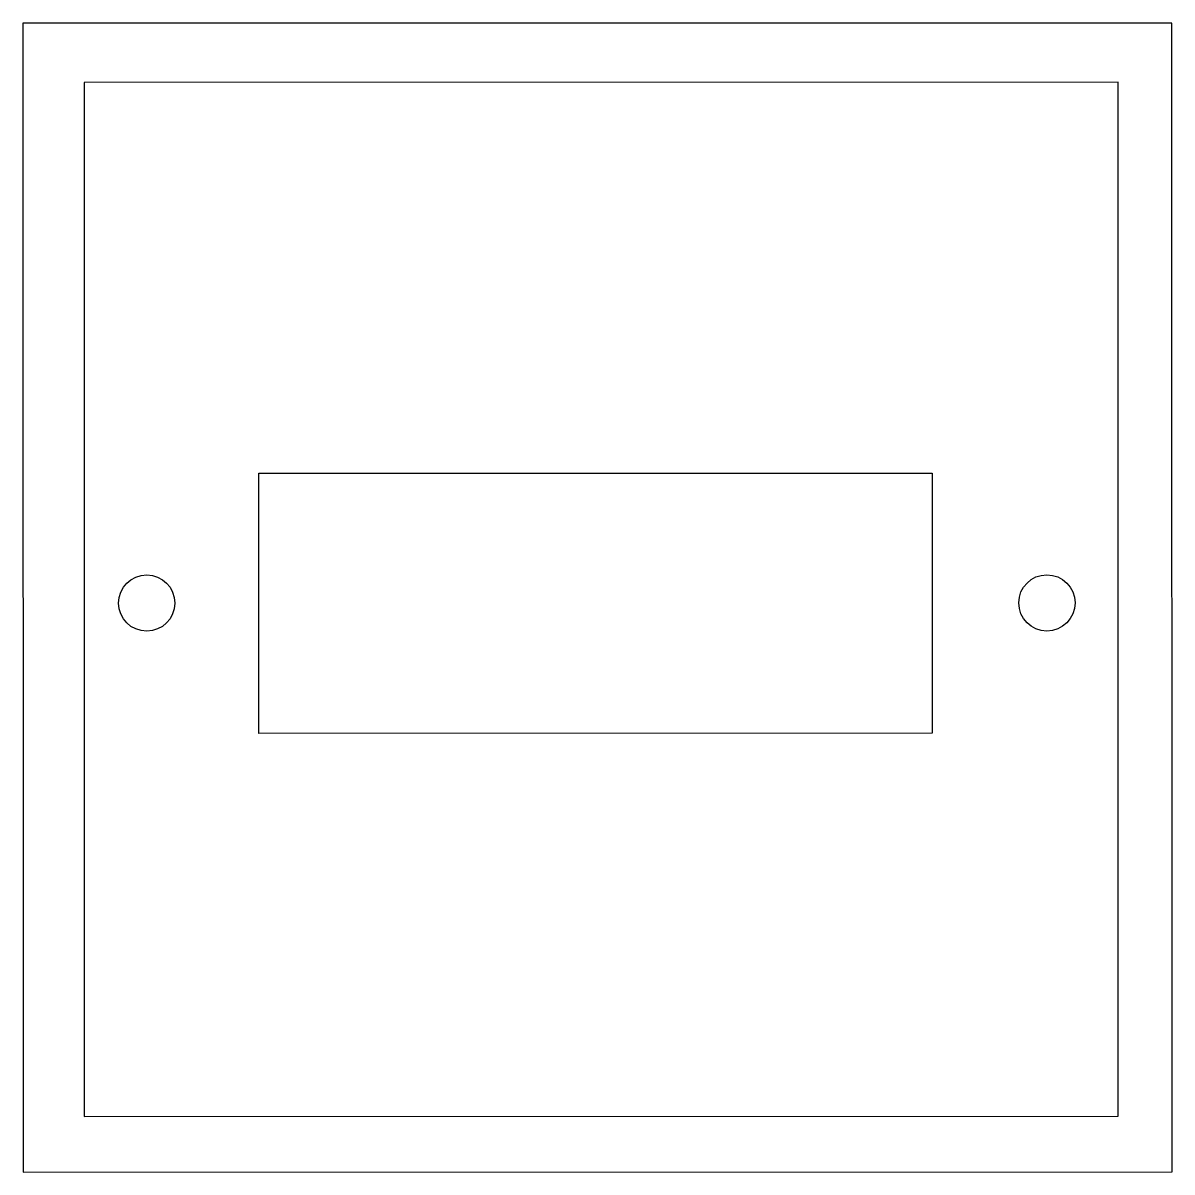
# Model space of a CAD drawing. Header units: inches. Extents: x 567429 to 582707, y 126347 to 133675.
# Drawn here: x 577638.96 to 577658.66, y 131475.71 to 131495.41 of the extents above; entities that cross this region are included whole.
import ezdxf

# ---------------------------------------------------------------- set-up
doc = ezdxf.new("R2010")
doc.units = ezdxf.units.IN
doc.header["$MEASUREMENT"] = 0
doc.layers.add('BORD', color=3, linetype='Continuous')

# ---------------------------------------------------------------- blocks, each defined once
blk = doc.blocks.new('BOARD2')
at = {"layer": 'BORD'}
for p, q in [((-102.033, -24.743), (-102.033, -45.534)), ((-81.242, -24.743), (-102.033, -24.743)), ((-81.242, -45.534), (-81.242, -24.743)), ((-101.026, -25.849), (-101.026, -44.561)), ((-82.314, -25.849), (-101.026, -25.849)), ((-82.314, -44.561), (-82.314, -25.849)), ((-101.026, -44.561), (-82.314, -44.561)), ((-102.033, -45.534), (-81.242, -45.534))]:
    blk.add_line(p, q, dxfattribs=at)
at = {"layer": 'BORD', "color": 30}
for p, q in [((-94.095, -41.193), (-94.095, -29.011)), ((-94.095, -29.011), (-89.387, -29.011)), ((-89.387, -29.011), (-89.387, -41.193)), ((-89.387, -41.193), (-94.095, -41.193))]:
    blk.add_line(p, q, dxfattribs=at)
for centre in [(-91.736, -26.98), (-91.736, -43.271)]:
    blk.add_circle(centre, 0.509, dxfattribs=at)

msp = doc.modelspace()

# ---------------------------------------------------------------- block references
at = {"layer": 'BORD', "ltscale": 5, "xscale": 0.947301618010808, "yscale": 0.947301618010808, "zscale": 0.947301618010808, "rotation": 90.0091431634973}
msp.add_blockref('BOARD2', (577615.511, 131572.366), dxfattribs=at)

doc.saveas('drawing.dxf')
